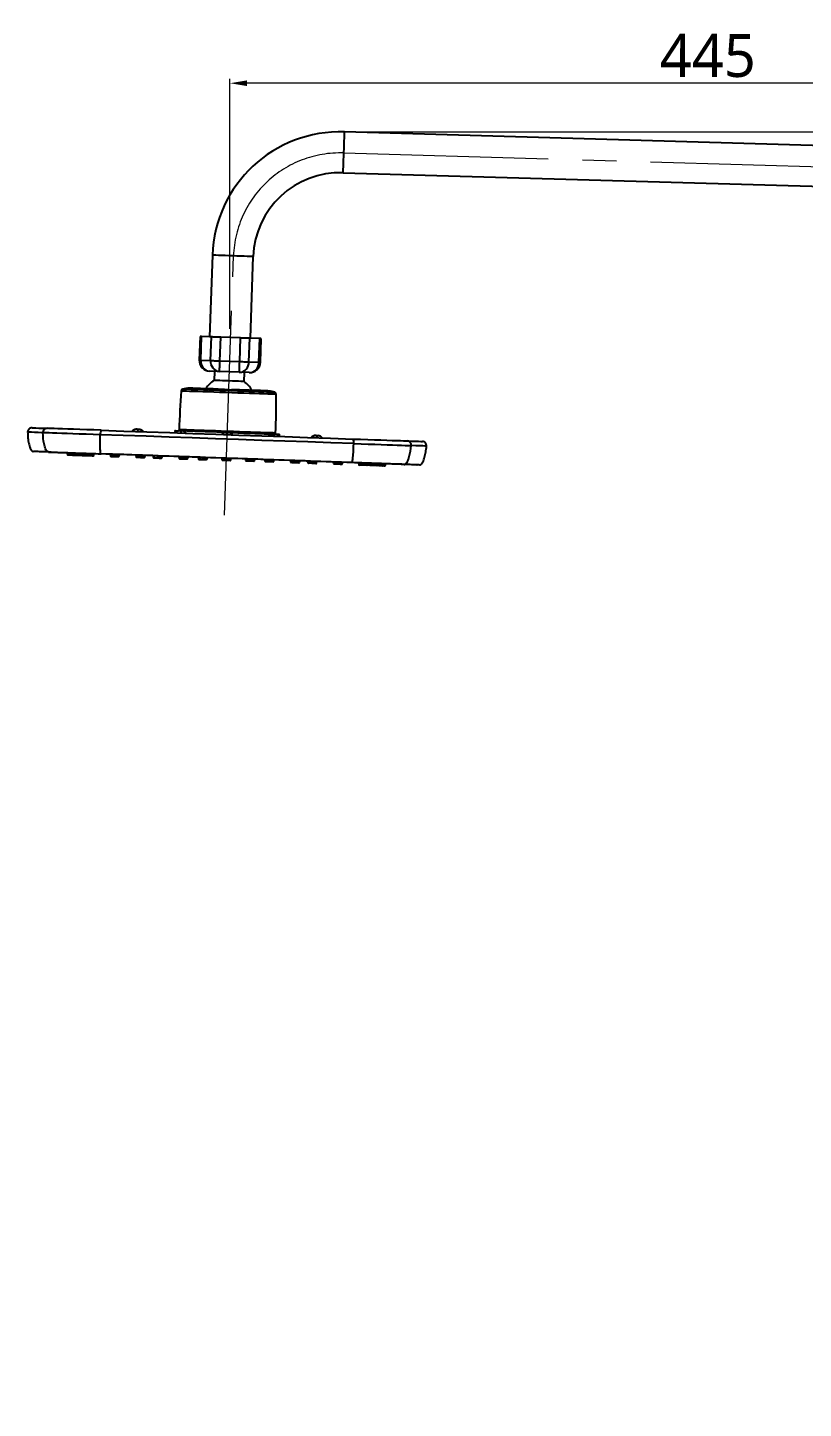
# Model space of a CAD drawing. Extents: x 4885 to 9138, y -729 to 2388.
# Drawn here: x 6841 to 7202, y 607 to 1250 of the extents above; entities that cross this region are included whole.
import ezdxf

# ---------------------------------------------------------------- set-up
doc = ezdxf.new("R2010")
doc.units = 0
doc.header["$LTSCALE"] = 10
doc.header["$MEASUREMENT"] = 0
doc.header["$PDMODE"] = 3
doc.header["$PDSIZE"] = -10
doc.linetypes.add('CENTER2', pattern=[28.575, 19.05, -3.175, 3.175, -3.175])
doc.layers.get('0').update_dxf_attribs({"linetype": 'CONTINUOUS'})
doc.layers.get('DEFPOINTS').update_dxf_attribs({"linetype": 'CONTINUOUS'})
doc.layers.add('Cneter', color=1, linetype='CENTER2', lineweight=13)
doc.styles.add('Daelim Dimension', font='NanumGothic.ttf')
doc.dimstyles.new('DEFAULT', dxfattribs={"dimscale": 2, "dimtxt": 2, "dimasz": 2, "dimexe": 0, "dimexo": 2, "dimgap": 1, "dimtad": 1, "dimdec": 1, "dimzin": 9, "dimdsep": 46, "dimtxsty": 'Daelim Dimension', "dimcen": 0.5, "dimclrd": 252, "dimclre": 252, "dimclrt": 3, "dimadec": 1, "dimazin": 0, "dimtfac": 1, "dimtdec": 1, "dimtix": 1, "dimtmove": 0, "dimatfit": 3, "dimfxl": 1, "dimtolj": 1, "dimtzin": 1, "dimlwd": 9, "dimlwe": 9, "dimarcsym": 0})

# ---------------------------------------------------------------- blocks, each defined once
blk = doc.blocks.new('*D52')
at = {"color": 5, "lineweight": 9, "ltscale": 0.5, "transparency": 16777216}
for p, q in [((6992.58, 1201.24), (7563.48, 1201.24)), ((7561.48, 1193.24), (7561.48, 202.29)), ((7411.64, 194.29), (7563.48, 194.29))]:
    blk.add_line(p, q, dxfattribs=at)
at = {"color": 5, "ltscale": 0.5, "transparency": 16777216}
for points in [[(7560.15, 1193.24), (7562.82, 1193.24), (7561.48, 1201.24)], [(7560.15, 202.29), (7562.82, 202.29), (7561.48, 194.29)]]:
    blk.add_solid(points, dxfattribs=at)
at = {"layer": 'DEFPOINTS', "color": 0, "ltscale": 0.5, "transparency": 16777216}
for p in [(6988.58, 1201.24), (7407.64, 194.29), (7561.48, 194.29)]:
    blk.add_point(p, dxfattribs=at)
at = {"color": 7, "ltscale": 0.5, "transparency": 16777216, "insert": (7545.78, 697.77), "char_height": 20, "attachment_point": 5, "rotation": 90, "style": 'Daelim Dimension'}
blk.add_mtext('\\A1;(1140~1330)', dxfattribs=at)
blk = doc.blocks.new('*D53')
at = {"color": 5, "lineweight": 9, "ltscale": 0.5, "transparency": 16777216}
for p, q in [((6935.2, 1109.49), (6935.2, 1225.94)), ((7372.28, 1223.94), (6943.2, 1223.94)), ((7380.28, 1043.91), (7380.28, 1225.94))]:
    blk.add_line(p, q, dxfattribs=at)
at = {"color": 5, "ltscale": 0.5, "transparency": 16777216}
for points in [[(6943.2, 1225.27), (6943.2, 1222.61), (6935.2, 1223.94)], [(7372.28, 1225.27), (7372.28, 1222.61), (7380.28, 1223.94)]]:
    blk.add_solid(points, dxfattribs=at)
at = {"layer": 'DEFPOINTS', "color": 0, "ltscale": 0.5, "transparency": 16777216}
for p in [(6935.2, 1223.94), (6935.2, 1105.49), (7380.28, 1039.91)]:
    blk.add_point(p, dxfattribs=at)
at = {"color": 7, "ltscale": 0.5, "transparency": 16777216, "insert": (7157.74, 1236.71), "char_height": 20, "attachment_point": 5, "style": 'Daelim Dimension'}
blk.add_mtext('\\A1;445', dxfattribs=at)

msp = doc.modelspace()

# ---------------------------------------------------------------- linework, layer by layer
at = {"color": 7, "linetype": 'Continuous', "lineweight": 25}
for p, q in [((7292.35, 1192.45), (6988.58, 1201.24)), ((6987.91, 1182.26), (7291.69, 1173.46)), ((6927.04, 1143.86), (6925.71, 1105.82)), ((6944.7, 1105.16), (6946.03, 1143.19))]:
    msp.add_line(p, q, dxfattribs=at)
for p, q in [((6921.27, 1105.97), (6920.89, 1094.98)), ((6921.56, 1094.96), (6921.94, 1105.95)), ((6926.56, 1105.79), (6921.94, 1105.95)), ((6926.18, 1094.8), (6926.56, 1105.79)), ((6930.5, 1094.64), (6930.89, 1105.64)), ((6940.12, 1105.32), (6930.89, 1105.64)), ((6939.73, 1094.32), (6940.12, 1105.32)), ((6944.06, 1094.17), (6944.45, 1105.16)), ((6949.06, 1105), (6944.45, 1105.16)), ((6948.68, 1094.01), (6949.06, 1105)), ((6949.35, 1093.99), (6949.73, 1104.98)), ((6921.56, 1094.96), (6926.18, 1094.8)), ((6930.5, 1094.64), (6939.73, 1094.32)), ((6944.06, 1094.17), (6948.68, 1094.01)), ((6930.33, 1089.65), (6925.71, 1089.81)), ((6927.95, 1089.73), (6927.8, 1085.55)), ((6939.56, 1089.33), (6930.33, 1089.65)), ((6944.18, 1089.16), (6939.56, 1089.33)), ((6941.79, 1085.06), (6941.94, 1089.24)), ((6915, 1081.81), (6915.33, 1081.84)), ((6951.79, 1080.68), (6952.15, 1080.68)), ((6892.79, 1062.74), (6893.04, 1062.72)), ((6909.6, 1062.15), (6909.62, 1061.15)), ((6911.1, 1061.96), (6911.1, 1062.1)), ((6956.81, 1060.37), (6956.82, 1060.51)), ((6958.23, 1059.46), (6958.32, 1060.45)), ((6851.94, 1052.16), (6850.92, 1052.2)), ((6859.52, 1051.14), (6859.41, 1051.9)), ((6859.64, 1051.89), (6859.74, 1051.14)), ((6860.32, 1051.87), (6860.43, 1051.11)), ((6861.46, 1051.83), (6861.56, 1051.07)), ((6863.05, 1051.77), (6863.16, 1051.02)), ((6865.11, 1051.7), (6865.21, 1050.94)), ((6865.19, 1050.7), (6865.5, 1050.69)), ((6865.2, 1051.01), (6865.2, 1050.95)), ((6867.28, 1051.62), (6867.25, 1050.87)), ((6867.25, 1050.87), (6867.77, 1050.86)), ((6867.67, 1051.61), (6867.77, 1050.86)), ((6869.84, 1051.54), (6869.81, 1050.78)), ((6871.86, 1050.71), (6872.02, 1051.46)), ((6879.4, 1051.2), (6879.5, 1050.45)), ((6881.57, 1051.13), (6881.55, 1050.37)), ((6883.59, 1050.3), (6883.75, 1051.05)), ((6891.39, 1050.78), (6891.5, 1050.03)), ((6893.57, 1050.71), (6893.54, 1049.96)), ((6895.58, 1049.88), (6895.74, 1050.63)), ((6899.39, 1050.5), (6899.49, 1049.75)), ((6901.56, 1050.43), (6901.53, 1049.68)), ((6903.58, 1049.6), (6903.74, 1050.35)), ((6911.38, 1050.08), (6911.48, 1049.33)), ((6913.55, 1050.01), (6913.53, 1049.26)), ((6915.57, 1049.19), (6915.73, 1049.93)), ((6920.37, 1049.77), (6920.48, 1049.01)), ((6922.55, 1049.69), (6922.52, 1048.94)), ((6924.56, 1048.87), (6924.72, 1049.62)), ((6931.37, 1049.39), (6931.47, 1048.63)), ((6933.54, 1049.31), (6933.52, 1048.56)), ((6935.56, 1048.49), (6935.72, 1049.24)), ((6942.36, 1049), (6942.47, 1048.25)), ((6944.53, 1048.93), (6944.51, 1048.18)), ((6946.55, 1048.1), (6946.71, 1048.85)), ((6951.35, 1048.69), (6951.46, 1047.93)), ((6953.53, 1048.61), (6953.5, 1047.86)), ((6955.55, 1047.79), (6955.7, 1048.54)), ((6963.35, 1048.27), (6963.45, 1047.51)), ((6965.52, 1048.19), (6965.5, 1047.44)), ((6967.54, 1047.37), (6967.7, 1048.12)), ((6971.34, 1047.99), (6971.45, 1047.23)), ((6973.52, 1047.92), (6973.49, 1047.16)), ((6975.53, 1047.09), (6975.69, 1047.84)), ((6983.33, 1047.57), (6983.44, 1046.82)), ((6985.51, 1047.5), (6985.48, 1046.74)), ((6987.53, 1046.67), (6987.68, 1047.42)), ((6995.07, 1047.16), (6995.17, 1046.41)), ((6997.24, 1047.09), (6997.22, 1046.33)), ((6999.26, 1046.26), (6999.42, 1047.01)), ((6999.78, 1046.25), (6999.26, 1046.26)), ((6999.8, 1047), (6999.78, 1046.25)), ((7001.82, 1045.93), (7001.51, 1045.94)), ((7001.82, 1046.17), (7001.98, 1046.92)), ((7001.83, 1046.24), (7001.83, 1046.17)), ((7003.87, 1046.1), (7004.03, 1046.85)), ((7005.47, 1046.05), (7005.63, 1046.79)), ((7006.6, 1046.01), (7006.76, 1046.75)), ((7007.29, 1045.98), (7007.45, 1046.73)), ((7007.67, 1046.72), (7007.51, 1045.98)), ((7016.06, 1046.43), (7015.14, 1046.46))]:
    msp.add_line(p, q)
at = {"color": 7, "ltscale": 0.5}
msp.add_line((6944.7, 1105.16), (6925.71, 1105.82), dxfattribs=at)
at = {"color": 8, "linetype": 'Continuous', "lineweight": 25, "flags": 128}
for points in [[(6987.91, 1182.26), (6987.92, 1182.44), (6987.94, 1182.98), (6987.97, 1183.86), (6988.01, 1185.04), (6988.06, 1186.47), (6988.12, 1188.12), (6988.18, 1189.9), (6988.25, 1191.75), (6988.31, 1193.6), (6988.37, 1195.38), (6988.43, 1197.02), (6988.48, 1198.46), (6988.52, 1199.64), (6988.55, 1200.52), (6988.57, 1201.06), (6988.58, 1201.24), (6988.58, 1201.24)], [(6946.03, 1143.19), (6945.84, 1143.2), (6945.3, 1143.22), (6944.43, 1143.25), (6943.24, 1143.29), (6941.81, 1143.34), (6940.16, 1143.4), (6938.38, 1143.46), (6936.53, 1143.53), (6934.68, 1143.59), (6932.9, 1143.65), (6931.26, 1143.71), (6929.82, 1143.76), (6928.64, 1143.8), (6927.76, 1143.83), (6927.22, 1143.85), (6927.04, 1143.86)]]:
    msp.add_lwpolyline(points, dxfattribs=at)
at = {"flags": 128}
for points in [[(6921.94, 1105.95), (6921.65, 1105.96), (6921.44, 1105.97), (6921.32, 1105.97), (6921.27, 1105.97)], [(6930.89, 1105.64), (6930.23, 1105.66), (6929.59, 1105.68), (6928.97, 1105.7), (6928.39, 1105.73), (6927.84, 1105.74), (6927.35, 1105.76), (6926.92, 1105.78), (6926.56, 1105.79)], [(6944.45, 1105.16), (6944.08, 1105.18), (6943.65, 1105.19), (6943.16, 1105.21), (6942.62, 1105.23), (6942.03, 1105.25), (6941.41, 1105.27), (6940.77, 1105.29), (6940.12, 1105.32)], [(6949.73, 1104.98), (6949.69, 1104.98), (6949.56, 1104.99), (6949.35, 1104.99), (6949.06, 1105)], [(6920.89, 1094.98), (6920.93, 1094.98), (6921.06, 1094.97), (6921.27, 1094.97), (6921.56, 1094.96)], [(6926.18, 1094.8), (6926.54, 1094.78), (6926.97, 1094.77), (6927.46, 1094.75), (6928, 1094.73), (6928.59, 1094.71), (6929.21, 1094.69), (6929.85, 1094.67), (6930.5, 1094.64)], [(6930.33, 1089.65), (6930.33, 1089.74), (6930.34, 1090.03), (6930.36, 1090.49), (6930.38, 1091.11), (6930.41, 1091.87), (6930.44, 1092.73), (6930.47, 1093.67), (6930.5, 1094.64)], [(6939.56, 1089.33), (6939.56, 1089.42), (6939.57, 1089.71), (6939.59, 1090.17), (6939.61, 1090.79), (6939.64, 1091.55), (6939.67, 1092.41), (6939.7, 1093.35), (6939.73, 1094.32)], [(6939.73, 1094.32), (6940.39, 1094.3), (6941.03, 1094.28), (6941.65, 1094.26), (6942.23, 1094.24), (6942.78, 1094.22), (6943.27, 1094.2), (6943.7, 1094.18), (6944.06, 1094.17)], [(6948.68, 1094.01), (6948.97, 1094), (6949.18, 1093.99), (6949.3, 1093.99), (6949.35, 1093.99)], [(6956.78, 1079.05), (6956.68, 1079.05), (6956.22, 1079.07), (6955.41, 1079.1), (6954.26, 1079.14), (6952.79, 1079.19), (6951.02, 1079.25), (6948.98, 1079.32), (6946.7, 1079.4), (6944.23, 1079.49), (6941.59, 1079.58), (6938.85, 1079.68), (6936.03, 1079.78), (6933.19, 1079.87), (6930.37, 1079.97), (6927.62, 1080.07), (6924.99, 1080.16), (6922.51, 1080.25), (6920.23, 1080.33), (6918.19, 1080.4), (6916.42, 1080.46), (6914.95, 1080.51), (6913.8, 1080.55), (6912.99, 1080.58), (6912.54, 1080.6), (6912.44, 1080.6)], [(6956.08, 1080.01), (6955.98, 1080.01), (6955.54, 1080.03), (6954.76, 1080.05), (6953.65, 1080.09), (6952.22, 1080.14), (6950.51, 1080.2), (6948.54, 1080.27), (6946.33, 1080.35), (6943.94, 1080.43), (6941.39, 1080.52), (6938.74, 1080.61), (6936.01, 1080.71), (6933.27, 1080.8), (6930.54, 1080.9), (6927.88, 1080.99), (6925.34, 1081.08), (6922.94, 1081.16), (6920.74, 1081.24), (6918.77, 1081.31), (6917.06, 1081.37), (6915.63, 1081.42), (6914.52, 1081.46), (6913.74, 1081.49), (6913.3, 1081.5), (6913.2, 1081.5)], [(6932.12, 1081.38), (6929.69, 1081.46), (6927.37, 1081.55), (6925.19, 1081.62), (6923.2, 1081.69), (6921.44, 1081.75), (6919.95, 1081.81), (6918.76, 1081.85), (6917.89, 1081.88), (6917.36, 1081.9)], [(6941.79, 1085.06), (6941.62, 1085.06), (6941.1, 1085.08), (6940.27, 1085.11), (6939.16, 1085.15), (6937.83, 1085.2), (6936.35, 1085.25), (6934.8, 1085.3), (6933.24, 1085.36), (6931.76, 1085.41), (6930.44, 1085.45), (6929.33, 1085.49), (6928.5, 1085.52), (6927.98, 1085.54), (6927.8, 1085.55), (6927.8, 1085.55)], [(6951.95, 1080.69), (6951.42, 1080.71), (6950.55, 1080.74), (6949.35, 1080.78), (6947.86, 1080.83), (6946.1, 1080.89), (6944.11, 1080.96), (6941.92, 1081.04), (6939.6, 1081.12), (6937.17, 1081.2)], [(6848.1, 1061.18), (6845.92, 1061.26), (6844.14, 1061.32), (6842.75, 1061.37), (6841.76, 1061.41), (6841.17, 1061.43), (6840.97, 1061.43)], [(6843.04, 1063.48), (6843.24, 1063.47), (6843.83, 1063.45), (6844.82, 1063.42), (6846.2, 1063.37), (6847.98, 1063.31), (6850.15, 1063.23)], [(6874.83, 1060.25), (6871.46, 1060.37), (6868.19, 1060.48), (6865.05, 1060.59), (6862.1, 1060.69), (6859.35, 1060.79), (6856.83, 1060.88), (6854.59, 1060.96), (6852.63, 1061.03), (6850.99, 1061.08), (6849.68, 1061.13), (6848.71, 1061.16), (6848.1, 1061.18)], [(6875.26, 1062.35), (6871.81, 1062.47), (6868.48, 1062.59), (6865.3, 1062.7), (6862.34, 1062.8), (6859.62, 1062.9), (6857.18, 1062.98), (6855.05, 1063.06), (6853.26, 1063.12), (6851.83, 1063.17), (6850.79, 1063.21), (6850.15, 1063.23)], [(6875.26, 1062.35), (6885.84, 1061.98), (6896.47, 1061.61), (6907.15, 1061.24), (6917.85, 1060.87), (6928.56, 1060.49), (6939.29, 1060.12), (6950, 1059.74), (6960.71, 1059.37), (6971.38, 1059), (6982.01, 1058.63), (6992.59, 1058.26)], [(6892.19, 1062.76), (6892.03, 1062.77), (6891.9, 1062.77), (6891.82, 1062.78), (6891.78, 1062.78), (6891.78, 1062.78)], [(6892.19, 1062.76), (6892.19, 1062.75), (6892.18, 1062.7), (6892.18, 1062.61), (6892.18, 1062.5), (6892.17, 1062.36), (6892.17, 1062.18), (6892.16, 1061.99), (6892.15, 1061.76)], [(6892.59, 1062.75), (6892.56, 1062.75), (6892.47, 1062.75), (6892.34, 1062.76), (6892.19, 1062.76)], [(6892.79, 1062.74), (6892.76, 1062.74), (6892.67, 1062.75), (6892.59, 1062.75)], [(6909.6, 1062.15), (6909.7, 1062.15), (6910.01, 1062.14), (6910.49, 1062.12), (6911.1, 1062.1)], [(6911.92, 1062.07), (6911.59, 1062.09), (6911.1, 1062.1)], [(6956.46, 1061.02), (6956.42, 1061.02), (6956.07, 1061.03), (6955.36, 1061.06), (6954.32, 1061.09), (6952.96, 1061.14), (6951.3, 1061.2), (6949.37, 1061.27), (6947.19, 1061.34), (6944.81, 1061.43), (6942.26, 1061.51), (6939.57, 1061.61), (6936.8, 1061.7), (6933.98, 1061.8), (6931.16, 1061.9), (6928.39, 1062), (6925.7, 1062.09), (6923.14, 1062.18), (6920.76, 1062.27), (6918.58, 1062.34), (6916.65, 1062.41), (6914.99, 1062.47), (6913.63, 1062.51), (6912.59, 1062.55), (6911.89, 1062.57), (6911.54, 1062.59), (6911.49, 1062.59)], [(6912.32, 1062.06), (6912.17, 1062.06), (6912.04, 1062.07), (6911.95, 1062.07), (6911.92, 1062.07), (6911.92, 1062.07)], [(6912.32, 1062.06), (6912.32, 1062.04), (6912.32, 1061.99), (6912.32, 1061.91), (6912.31, 1061.8), (6912.31, 1061.65), (6912.3, 1061.48), (6912.3, 1061.28), (6912.29, 1061.06)], [(6912.73, 1062.05), (6912.7, 1062.05), (6912.61, 1062.05), (6912.48, 1062.05), (6912.32, 1062.06)], [(6931.94, 1061.37), (6929.1, 1061.47), (6926.33, 1061.57), (6923.69, 1061.66), (6921.2, 1061.75), (6918.91, 1061.83), (6916.86, 1061.9), (6915.08, 1061.96), (6913.59, 1062.02), (6912.73, 1062.05)], [(6931.94, 1061.37), (6932.37, 1061.36), (6932.86, 1061.34), (6933.4, 1061.32), (6933.56, 1061.32)], [(6933.96, 1061.3), (6933.81, 1061.31), (6933.68, 1061.31), (6933.59, 1061.32), (6933.56, 1061.32), (6933.56, 1061.32)], [(6933.93, 1060.3), (6933.93, 1060.53), (6933.94, 1060.72), (6933.95, 1060.9), (6933.95, 1061.04), (6933.95, 1061.15), (6933.96, 1061.24), (6933.96, 1061.29), (6933.96, 1061.3)], [(6933.96, 1061.3), (6934.11, 1061.3), (6934.24, 1061.29), (6934.33, 1061.29), (6934.36, 1061.29), (6934.36, 1061.29)], [(6934.36, 1061.29), (6934.52, 1061.28), (6935.06, 1061.27), (6935.55, 1061.25), (6935.98, 1061.23)], [(6935.98, 1061.23), (6938.82, 1061.13), (6941.59, 1061.04), (6944.23, 1060.95), (6946.72, 1060.86), (6949.01, 1060.78), (6951.06, 1060.71), (6952.84, 1060.64), (6954.33, 1060.59), (6955.19, 1060.56)], [(6992.87, 1056.13), (6982.23, 1056.5), (6971.53, 1056.87), (6960.8, 1057.25), (6950.03, 1057.62), (6939.25, 1058), (6928.46, 1058.38), (6917.67, 1058.75), (6906.91, 1059.13), (6896.17, 1059.51), (6885.47, 1059.88), (6874.83, 1060.25)], [(6955.19, 1060.56), (6955.22, 1060.56), (6955.31, 1060.56), (6955.44, 1060.55), (6955.6, 1060.55)], [(6955.6, 1060.55), (6955.6, 1060.53), (6955.59, 1060.48), (6955.59, 1060.4), (6955.59, 1060.29), (6955.58, 1060.14), (6955.58, 1059.97), (6955.57, 1059.77), (6955.56, 1059.55)], [(6955.6, 1060.55), (6955.75, 1060.54), (6955.88, 1060.54), (6955.97, 1060.54), (6956, 1060.53), (6956, 1060.53)], [(6956, 1060.53), (6956.33, 1060.52), (6956.82, 1060.51)], [(6956.82, 1060.51), (6957.44, 1060.48), (6957.91, 1060.47), (6958.22, 1060.46), (6958.32, 1060.45)], [(6975.13, 1059.87), (6975.16, 1059.86), (6975.25, 1059.86), (6975.33, 1059.86)], [(6975.33, 1059.86), (6975.36, 1059.86), (6975.45, 1059.85), (6975.58, 1059.85), (6975.73, 1059.84)], [(6975.73, 1059.84), (6975.73, 1059.83), (6975.73, 1059.78), (6975.73, 1059.7), (6975.72, 1059.58), (6975.72, 1059.44), (6975.71, 1059.27), (6975.71, 1059.07), (6975.7, 1058.85)], [(6975.73, 1059.84), (6975.89, 1059.84), (6976.02, 1059.84), (6976.11, 1059.83), (6976.14, 1059.83), (6976.14, 1059.83)], [(6992.59, 1058.26), (6996.04, 1058.14), (6999.37, 1058.02), (7002.55, 1057.91), (7005.51, 1057.8), (7008.23, 1057.71), (7010.68, 1057.62), (7012.8, 1057.55), (7014.59, 1057.49), (7016.02, 1057.44), (7017.06, 1057.4), (7017.7, 1057.38)], [(6992.87, 1056.13), (6996.25, 1056.01), (6999.52, 1055.9), (7002.65, 1055.79), (7005.61, 1055.68), (7008.36, 1055.59), (7010.87, 1055.5), (7013.11, 1055.42), (7015.07, 1055.35), (7016.71, 1055.3), (7018.03, 1055.25), (7018.99, 1055.22), (7019.61, 1055.19)], [(7017.7, 1057.38), (7019.87, 1057.3), (7021.65, 1057.24), (7023.03, 1057.19), (7024.02, 1057.16), (7024.61, 1057.14), (7024.81, 1057.13)], [(7026.73, 1054.95), (7026.73, 1054.95), (7026.53, 1054.95), (7025.94, 1054.97), (7024.95, 1055.01), (7023.56, 1055.06), (7021.78, 1055.12), (7019.61, 1055.19)], [(6851.94, 1052.16), (6852.54, 1052.14), (6853.5, 1052.11), (6854.83, 1052.06), (6856.49, 1052), (6858.47, 1051.93), (6860.74, 1051.85), (6863.26, 1051.77), (6866.02, 1051.67), (6868.97, 1051.57), (6872.07, 1051.46), (6875.27, 1051.35)], [(6859.74, 1051.14), (6859.67, 1051.14), (6859.52, 1051.14)], [(6859.74, 1051.14), (6859.9, 1051.13), (6860.34, 1051.11), (6860.43, 1051.11)], [(6859.8, 1050.89), (6859.94, 1050.88), (6860.03, 1050.88)], [(6860.03, 1050.88), (6860.16, 1050.87), (6860.54, 1050.86), (6860.71, 1050.85)], [(6860.43, 1051.11), (6860.58, 1051.11), (6861.02, 1051.09), (6861.56, 1051.07)], [(6860.71, 1050.85), (6860.84, 1050.85), (6861.22, 1050.84), (6861.79, 1050.82), (6861.85, 1050.81)], [(6861.56, 1051.07), (6861.72, 1051.07), (6862.16, 1051.05), (6862.82, 1051.03), (6863.16, 1051.02)], [(6861.85, 1050.81), (6861.98, 1050.81), (6862.36, 1050.8), (6862.93, 1050.78), (6863.44, 1050.76)], [(6863.16, 1051.02), (6863.31, 1051.01), (6863.76, 1051), (6864.42, 1050.97), (6865.2, 1050.95)], [(6863.44, 1050.76), (6863.58, 1050.75), (6863.96, 1050.74), (6864.52, 1050.72), (6865.19, 1050.7)], [(6865.19, 1050.7), (6865.19, 1050.7), (6865.19, 1050.72), (6865.19, 1050.74), (6865.19, 1050.77), (6865.19, 1050.8), (6865.2, 1050.85), (6865.2, 1050.89), (6865.2, 1050.95)], [(6865.21, 1050.94), (6865.37, 1050.94), (6865.81, 1050.92), (6866.47, 1050.9), (6867.25, 1050.87)], [(6865.5, 1050.69), (6865.63, 1050.68), (6866.01, 1050.67), (6866.58, 1050.65), (6867.25, 1050.63)], [(6867.25, 1050.63), (6867.25, 1050.63), (6867.25, 1050.64), (6867.25, 1050.67), (6867.25, 1050.7), (6867.25, 1050.73), (6867.25, 1050.78), (6867.25, 1050.82), (6867.25, 1050.87)], [(6867.25, 1050.63), (6867.91, 1050.6), (6868.06, 1050.6)], [(6867.77, 1050.86), (6867.93, 1050.85), (6868.37, 1050.83), (6869.03, 1050.81), (6869.81, 1050.78)], [(6868.06, 1050.6), (6868.19, 1050.59), (6868.57, 1050.58), (6869.14, 1050.56), (6869.81, 1050.54)], [(6869.81, 1050.54), (6869.81, 1050.54), (6869.81, 1050.55), (6869.81, 1050.58), (6869.81, 1050.61), (6869.81, 1050.64), (6869.81, 1050.69), (6869.81, 1050.73), (6869.81, 1050.78)], [(6869.81, 1050.78), (6870.6, 1050.76), (6871.26, 1050.73), (6871.7, 1050.72), (6871.86, 1050.71)], [(6869.81, 1050.54), (6870.47, 1050.51), (6871.04, 1050.49), (6871.42, 1050.48), (6871.55, 1050.48)], [(6991.81, 1047.28), (6981.3, 1047.64), (6970.74, 1048.01), (6960.14, 1048.38), (6949.51, 1048.75), (6938.87, 1049.13), (6928.22, 1049.5), (6917.57, 1049.87), (6906.94, 1050.24), (6896.34, 1050.61), (6885.78, 1050.98), (6875.27, 1051.35)], [(6879.5, 1050.45), (6879.66, 1050.44), (6880.1, 1050.42), (6880.77, 1050.4), (6881.55, 1050.37)], [(6879.79, 1050.19), (6879.92, 1050.18), (6880.3, 1050.17), (6880.87, 1050.15), (6881.54, 1050.13)], [(6881.54, 1050.13), (6881.54, 1050.13), (6881.54, 1050.14), (6881.54, 1050.17), (6881.54, 1050.2), (6881.54, 1050.23), (6881.54, 1050.28), (6881.54, 1050.32), (6881.55, 1050.37)], [(6881.54, 1050.13), (6882.21, 1050.1), (6882.77, 1050.08), (6883.15, 1050.07), (6883.29, 1050.07)], [(6881.55, 1050.37), (6882.33, 1050.35), (6882.99, 1050.32), (6883.43, 1050.31), (6883.59, 1050.3)], [(6891.5, 1050.03), (6891.65, 1050.02), (6892.1, 1050.01), (6892.76, 1049.98), (6893.54, 1049.96)], [(6891.78, 1049.77), (6891.92, 1049.76), (6892.3, 1049.75), (6892.86, 1049.73), (6893.53, 1049.71)], [(6893.53, 1049.71), (6893.53, 1049.71), (6893.53, 1049.73), (6893.53, 1049.75), (6893.53, 1049.78), (6893.53, 1049.81), (6893.54, 1049.86), (6893.54, 1049.9), (6893.54, 1049.96)], [(6893.53, 1049.71), (6894.2, 1049.68), (6894.77, 1049.66), (6895.14, 1049.65), (6895.28, 1049.65)], [(6893.54, 1049.96), (6894.32, 1049.93), (6894.98, 1049.9), (6895.43, 1049.89), (6895.58, 1049.88)], [(6899.49, 1049.75), (6899.65, 1049.74), (6900.09, 1049.73), (6900.75, 1049.7), (6901.53, 1049.68)], [(6899.78, 1049.49), (6899.91, 1049.48), (6900.29, 1049.47), (6900.86, 1049.45), (6901.53, 1049.43)], [(6901.53, 1049.43), (6901.53, 1049.43), (6901.53, 1049.45), (6901.53, 1049.47), (6901.53, 1049.5), (6901.53, 1049.54), (6901.53, 1049.58), (6901.53, 1049.63), (6901.53, 1049.68)], [(6901.53, 1049.68), (6902.32, 1049.65), (6902.98, 1049.63), (6903.42, 1049.61), (6903.58, 1049.6)], [(6901.53, 1049.43), (6902.19, 1049.41), (6902.76, 1049.39), (6903.14, 1049.37), (6903.27, 1049.37)], [(6911.48, 1049.33), (6911.64, 1049.32), (6912.08, 1049.31), (6912.75, 1049.28), (6913.53, 1049.26)], [(6911.77, 1049.07), (6911.9, 1049.07), (6912.28, 1049.05), (6912.85, 1049.03), (6913.52, 1049.01)], [(6913.52, 1049.01), (6913.52, 1049.01), (6913.52, 1049.03), (6913.52, 1049.05), (6913.52, 1049.08), (6913.52, 1049.12), (6913.52, 1049.16), (6913.53, 1049.21), (6913.53, 1049.26)], [(6913.52, 1049.01), (6914.19, 1048.99), (6914.75, 1048.97), (6915.13, 1048.95), (6915.27, 1048.95)], [(6913.53, 1049.26), (6914.31, 1049.23), (6914.97, 1049.21), (6915.41, 1049.19), (6915.57, 1049.19)], [(6920.48, 1049.01), (6920.63, 1049.01), (6921.08, 1048.99), (6921.74, 1048.97), (6922.52, 1048.94)], [(6920.77, 1048.76), (6920.9, 1048.75), (6921.28, 1048.74), (6921.84, 1048.72), (6922.51, 1048.7)], [(6922.51, 1048.7), (6922.51, 1048.7), (6922.51, 1048.71), (6922.51, 1048.74), (6922.52, 1048.77), (6922.52, 1048.8), (6922.52, 1048.85), (6922.52, 1048.89), (6922.52, 1048.94)], [(6922.51, 1048.7), (6923.18, 1048.67), (6923.75, 1048.65), (6924.13, 1048.64), (6924.26, 1048.63)], [(6922.52, 1048.94), (6923.3, 1048.92), (6923.97, 1048.89), (6924.41, 1048.88), (6924.56, 1048.87)], [(6931.47, 1048.63), (6931.63, 1048.63), (6932.07, 1048.61), (6932.73, 1048.59), (6933.52, 1048.56)], [(6931.76, 1048.37), (6931.89, 1048.37), (6932.27, 1048.35), (6932.84, 1048.33), (6933.51, 1048.31)], [(6933.52, 1048.56), (6933.51, 1048.51), (6933.51, 1048.46), (6933.51, 1048.42), (6933.51, 1048.38), (6933.51, 1048.35), (6933.51, 1048.33), (6933.51, 1048.32), (6933.51, 1048.31)], [(6935.25, 1048.25), (6935.12, 1048.26), (6934.74, 1048.27), (6934.18, 1048.29), (6933.51, 1048.31)], [(6935.56, 1048.49), (6935.4, 1048.49), (6934.96, 1048.51), (6934.3, 1048.53), (6933.52, 1048.56)], [(6944.51, 1048.18), (6943.73, 1048.2), (6943.06, 1048.23), (6942.62, 1048.24), (6942.47, 1048.25)], [(6944.5, 1047.93), (6944.5, 1047.93), (6944.5, 1047.95), (6944.5, 1047.97), (6944.5, 1048), (6944.5, 1048.03), (6944.5, 1048.08), (6944.51, 1048.13), (6944.51, 1048.18)], [(6946.55, 1048.1), (6946.4, 1048.11), (6945.95, 1048.13), (6945.29, 1048.15), (6944.51, 1048.18)], [(6944.5, 1047.93), (6943.83, 1047.95), (6943.26, 1047.97), (6942.89, 1047.98), (6942.75, 1047.99)], [(6946.25, 1047.87), (6946.11, 1047.87), (6945.74, 1047.88), (6945.17, 1047.9), (6944.5, 1047.93)], [(6953.5, 1047.86), (6952.72, 1047.89), (6952.06, 1047.91), (6951.62, 1047.93), (6951.46, 1047.93)], [(6953.49, 1047.61), (6952.83, 1047.64), (6952.26, 1047.66), (6951.88, 1047.67), (6951.75, 1047.67)], [(6953.49, 1047.61), (6953.49, 1047.62), (6953.49, 1047.63), (6953.5, 1047.65), (6953.5, 1047.68), (6953.5, 1047.72), (6953.5, 1047.76), (6953.5, 1047.81), (6953.5, 1047.86)], [(6955.24, 1047.55), (6955.11, 1047.56), (6954.73, 1047.57), (6954.16, 1047.59), (6953.49, 1047.61)], [(6955.55, 1047.79), (6955.39, 1047.8), (6954.95, 1047.81), (6954.28, 1047.83), (6953.5, 1047.86)], [(6965.5, 1047.44), (6964.71, 1047.47), (6964.05, 1047.49), (6963.61, 1047.51), (6963.45, 1047.51)], [(6965.49, 1047.19), (6964.82, 1047.22), (6964.25, 1047.24), (6963.87, 1047.25), (6963.74, 1047.26)], [(6965.49, 1047.19), (6965.49, 1047.2), (6965.49, 1047.21), (6965.49, 1047.23), (6965.49, 1047.26), (6965.49, 1047.3), (6965.49, 1047.34), (6965.49, 1047.39), (6965.5, 1047.44)], [(6967.23, 1047.13), (6967.1, 1047.14), (6966.72, 1047.15), (6966.16, 1047.17), (6965.49, 1047.19)], [(6967.54, 1047.37), (6967.38, 1047.38), (6966.94, 1047.39), (6966.28, 1047.42), (6965.5, 1047.44)], [(6973.49, 1047.16), (6972.71, 1047.19), (6972.05, 1047.21), (6971.6, 1047.23), (6971.45, 1047.23)], [(6973.48, 1046.92), (6972.81, 1046.94), (6972.25, 1046.96), (6971.87, 1046.97), (6971.73, 1046.98)], [(6973.48, 1046.92), (6973.48, 1046.92), (6973.48, 1046.93), (6973.48, 1046.96), (6973.48, 1046.99), (6973.49, 1047.02), (6973.49, 1047.07), (6973.49, 1047.11), (6973.49, 1047.16)], [(6975.23, 1046.85), (6975.1, 1046.86), (6974.72, 1046.87), (6974.15, 1046.89), (6973.48, 1046.92)], [(6975.53, 1047.09), (6975.38, 1047.1), (6974.93, 1047.11), (6974.27, 1047.14), (6973.49, 1047.16)], [(6985.48, 1046.74), (6984.7, 1046.77), (6984.04, 1046.8), (6983.6, 1046.81), (6983.44, 1046.82)], [(6985.47, 1046.5), (6984.81, 1046.52), (6984.24, 1046.54), (6983.86, 1046.55), (6983.73, 1046.56)], [(6985.47, 1046.5), (6985.47, 1046.5), (6985.48, 1046.51), (6985.48, 1046.54), (6985.48, 1046.57), (6985.48, 1046.6), (6985.48, 1046.65), (6985.48, 1046.69), (6985.48, 1046.74)], [(6987.22, 1046.44), (6987.09, 1046.44), (6986.71, 1046.45), (6986.14, 1046.47), (6985.47, 1046.5)], [(6987.53, 1046.67), (6987.37, 1046.68), (6986.93, 1046.69), (6986.26, 1046.72), (6985.48, 1046.74)], [(7015.14, 1046.46), (7014.55, 1046.48), (7013.58, 1046.52), (7012.26, 1046.56), (7010.59, 1046.62), (7008.62, 1046.69), (7006.35, 1046.77), (7003.82, 1046.86), (7001.06, 1046.95), (6998.12, 1047.06), (6995.02, 1047.16), (6991.81, 1047.28)], [(6997.22, 1046.33), (6996.43, 1046.36), (6995.77, 1046.39), (6995.33, 1046.4), (6995.17, 1046.41)], [(6997.21, 1046.09), (6996.54, 1046.11), (6995.97, 1046.13), (6995.59, 1046.14), (6995.46, 1046.15)], [(6997.21, 1046.09), (6997.21, 1046.09), (6997.21, 1046.11), (6997.21, 1046.13), (6997.21, 1046.16), (6997.21, 1046.19), (6997.21, 1046.24), (6997.21, 1046.28), (6997.22, 1046.33)], [(6998.95, 1046.03), (6998.82, 1046.03), (6998.44, 1046.04), (6997.88, 1046.06), (6997.21, 1046.09)], [(6999.26, 1046.26), (6999.1, 1046.27), (6998.66, 1046.28), (6998, 1046.31), (6997.22, 1046.33)], [(6999.77, 1046), (6999.1, 1046.02), (6998.95, 1046.03)], [(6999.77, 1046), (6999.77, 1046), (6999.77, 1046.02), (6999.77, 1046.04), (6999.77, 1046.07), (6999.77, 1046.1), (6999.77, 1046.15), (6999.77, 1046.2), (6999.78, 1046.25)], [(7001.51, 1045.94), (7001.38, 1045.94), (7001, 1045.95), (7000.44, 1045.97), (6999.77, 1046)], [(7001.82, 1046.17), (7001.66, 1046.18), (7001.22, 1046.2), (7000.56, 1046.22), (6999.78, 1046.25)], [(7001.82, 1045.93), (7001.82, 1045.93), (7001.82, 1045.94), (7001.82, 1045.97), (7001.82, 1046), (7001.83, 1046.03), (7001.83, 1046.08), (7001.83, 1046.12), (7001.83, 1046.17)], [(7003.57, 1045.86), (7003.44, 1045.87), (7003.06, 1045.88), (7002.49, 1045.9), (7001.82, 1045.93)], [(7003.87, 1046.1), (7003.72, 1046.11), (7003.27, 1046.12), (7002.61, 1046.15), (7001.83, 1046.17)], [(7005.16, 1045.81), (7005.03, 1045.81), (7004.65, 1045.83), (7004.09, 1045.85), (7003.57, 1045.86)], [(7005.47, 1046.05), (7005.31, 1046.05), (7004.87, 1046.07), (7004.21, 1046.09), (7003.87, 1046.1)], [(7006.3, 1045.77), (7006.17, 1045.77), (7005.79, 1045.79), (7005.22, 1045.81), (7005.16, 1045.81)], [(7006.6, 1046.01), (7006.45, 1046.01), (7006.01, 1046.03), (7005.47, 1046.05)], [(7006.98, 1045.75), (7006.85, 1045.75), (7006.47, 1045.76), (7006.3, 1045.77)], [(7007.29, 1045.98), (7007.13, 1045.99), (7006.69, 1046), (7006.6, 1046.01)], [(7007.21, 1045.74), (7007.08, 1045.74), (7006.98, 1045.75)], [(7007.29, 1045.98), (7007.36, 1045.98), (7007.51, 1045.98)]]:
    msp.add_lwpolyline(points, dxfattribs=at)
at = {"color": 7, "linetype": 'Continuous', "lineweight": 25}
for radius in [59.5, 40.5]:
    msp.add_arc((6986.5, 1141.78), radius, 88, 178, dxfattribs=at)
for centre, radius, start, end in [((6925.89, 1094.81), 5, 178, 268), ((6926.24, 1094.48), 4.7, 174.18978, 263.59752), ((6930.85, 1094.32), 4.7, 174.18923, 263.59807), ((6939.36, 1094.02), 4.7, 272.40289, 1.81044), ((6943.98, 1093.86), 4.7, 272.40224, 1.81109), ((6944.35, 1094.16), 5, 268, 358), ((7513.49, 1040.07), 602.42, 176.14195, 177.85734), ((6913.43, 1080.53), 1, 103.42164, 176.14195), ((6916.66, 1067.02), 14.89, 97.84928, 103.42164), ((6934.44, 1074.95), 12.5, 122.0558, 147.50356), ((6934.44, 1074.95), 12.5, 28.49644, 53.9442), ((6951.62, 1065.8), 14.89, 72.57836, 78.12944), ((6955.78, 1079.05), 1, 359.85805, 72.57836), ((6354.36, 1080.54), 602.42, 358.14266, 359.85805), ((6842.97, 1061.48), 2, 88, 181.33521), ((6850.09, 1061.24), 1.99, 88.23855, 181.5407), ((6878.1, 1060.67), 3.3, 149.38037, 187.33522), ((6892.7, 1060.04), 2.7, 37.0228, 77.48822), ((6911.99, 1062.57), 0.5, 178, 268), ((6955.96, 1061.04), 0.5, 268, 358), ((6975.04, 1057.17), 2.7, 88, 138.9772), ((6989.64, 1056.78), 3.3, 348.65923, 26.6252), ((7017.62, 1055.39), 1.99, 354.46066, 87.75803), ((7024.74, 1055.13), 2, 354.66479, 88), ((6859.81, 1051.19), 0.3, 188, 268), ((6860.04, 1051.18), 0.3, 188, 268), ((6860.72, 1051.15), 0.3, 188, 268), ((6861.86, 1051.11), 0.3, 188, 268), ((6863.45, 1051.06), 0.3, 188, 268), ((6865.51, 1050.99), 0.3, 188, 268), ((6868.07, 1050.9), 0.3, 188, 268), ((6871.56, 1050.77), 0.3, 268, 348), ((6879.8, 1050.49), 0.3, 188, 268), ((6883.3, 1050.37), 0.3, 268, 348), ((6891.79, 1050.07), 0.3, 188, 268), ((6895.29, 1049.95), 0.3, 268, 348), ((6899.79, 1049.79), 0.3, 188, 268), ((6903.28, 1049.67), 0.3, 268, 348), ((6911.78, 1049.37), 0.3, 188, 268), ((6915.28, 1049.25), 0.3, 268, 348), ((6920.78, 1049.06), 0.3, 188, 268), ((6924.27, 1048.93), 0.3, 268, 348), ((6931.77, 1048.67), 0.3, 188, 268), ((6935.26, 1048.55), 0.3, 268, 348), ((6942.76, 1048.29), 0.3, 188, 268), ((6946.26, 1048.17), 0.3, 268, 348), ((6951.76, 1047.97), 0.3, 188, 268), ((6955.25, 1047.85), 0.3, 268, 348), ((6963.75, 1047.56), 0.3, 188, 268), ((6967.24, 1047.43), 0.3, 268, 348), ((6971.75, 1047.28), 0.3, 188, 268), ((6975.24, 1047.15), 0.3, 268, 348), ((6983.74, 1046.86), 0.3, 188, 268), ((6987.23, 1046.74), 0.3, 268, 348), ((6991.54, 1047.44), 0.309, 328.57646, 7.00396), ((6995.47, 1046.45), 0.3, 188, 268), ((6998.96, 1046.33), 0.3, 268, 348), ((7001.53, 1046.24), 0.3, 268, 348), ((7003.58, 1046.16), 0.3, 268, 348), ((7005.17, 1046.11), 0.3, 268, 348), ((7006.31, 1046.07), 0.3, 268, 348), ((7006.99, 1046.05), 0.3, 268, 348), ((7007.22, 1046.04), 0.3, 268, 348), ((7022.24, 1046.41), 0.2, 268, 358)]:
    msp.add_arc(centre, radius, start, end)
for points, knots in [([(6917.52, 1081.88), (6917.42, 1081.89), (6917, 1081.92), (6916.22, 1081.9), (6915.35, 1081.85), (6914.8, 1081.79), (6914.56, 1081.76), (6914.62, 1081.77), (6914.62, 1081.77)], [0, 0, 0, 0, 0.071233, 0.300148, 0.529224, 0.758383, 0.987501, 1, 1, 1, 1]), ([(6937.01, 1081.19), (6937.1, 1081.2), (6937.29, 1081.21), (6937.06, 1081.17), (6936.51, 1081.1), (6935.65, 1081.06), (6934.65, 1081.06), (6933.65, 1081.13), (6932.81, 1081.23), (6932.24, 1081.34), (6932.07, 1081.38), (6932.14, 1081.38), (6932.33, 1081.35), (6932.64, 1081.29), (6932.85, 1081.26)], [0, 0, 0, 0, 0.090699, 0.181117, 0.272307, 0.363292, 0.454117, 0.54495, 0.635941, 0.726511, 0.817697, 0.864147, 0.909608, 1, 1, 1, 1]), ([(6954.69, 1080.37), (6954.69, 1080.37), (6954.75, 1080.36), (6954.52, 1080.4), (6954, 1080.49), (6953.15, 1080.61), (6952.35, 1080.68), (6951.9, 1080.69), (6951.78, 1080.69)], [0, 0, 0, 0, 0.001194, 0.229158, 0.458308, 0.686857, 0.916053, 1, 1, 1, 1]), ([(6840.97, 1061.43), (6841.01, 1060.53), (6841.09, 1058.79), (6841.47, 1056.29), (6841.97, 1054.36), (6842.55, 1053.23), (6842.92, 1052.78), (6843.21, 1052.54), (6843.46, 1052.48), (6843.59, 1052.45)], [0, 0, 0, 0, 0.2777, 0.53734, 0.776891, 0.887546, 0.923156, 0.959223, 1, 1, 1, 1]), ([(6850.7, 1052.2), (6850.65, 1052.21), (6850.45, 1052.23), (6850.13, 1052.42), (6849.68, 1052.93), (6849.09, 1054.11), (6848.34, 1056.91), (6848.2, 1059.44), (6848.1, 1061.18)], [0, 0, 0, 0, 0.016961, 0.05963, 0.113244, 0.223873, 0.463351, 1, 1, 1, 1]), ([(6891.78, 1062.78), (6891.59, 1062.77), (6891.19, 1062.76), (6890.61, 1062.57), (6890.07, 1062.28), (6889.79, 1061.99), (6889.65, 1061.85)], [0, 0, 0, 0, 0.246887, 0.499993, 0.753114, 1, 1, 1, 1]), ([(6894.65, 1061.68), (6894.52, 1061.83), (6894.26, 1062.13), (6893.75, 1062.46), (6893.19, 1062.69), (6892.79, 1062.73), (6892.59, 1062.75)], [0, 0, 0, 0, 0.24687, 0.499997, 0.753119, 1, 1, 1, 1]), ([(6911.92, 1062.07), (6911.72, 1062.07), (6911.32, 1062.06), (6910.74, 1061.87), (6910.21, 1061.57), (6909.93, 1061.29), (6909.79, 1061.15)], [0, 0, 0, 0, 0.24688, 0.499992, 0.753117, 1, 1, 1, 1]), ([(6914.79, 1060.97), (6914.66, 1061.12), (6914.4, 1061.43), (6913.89, 1061.76), (6913.32, 1061.99), (6912.92, 1062.03), (6912.73, 1062.05)], [0, 0, 0, 0, 0.24689, 0.5000096, 0.7531139, 1, 1, 1, 1]), ([(6933.56, 1061.32), (6933.36, 1061.31), (6932.96, 1061.3), (6932.38, 1061.11), (6931.85, 1060.82), (6931.57, 1060.53), (6931.43, 1060.39)], [0, 0, 0, 0, 0.24689, 0.499999, 0.753111, 1, 1, 1, 1]), ([(6931.97, 1060.85), (6931.97, 1060.88), (6931.96, 1061.05), (6931.95, 1061.23), (6931.94, 1061.37)], [0, 0, 0, 0, 0.152408, 1, 1, 1, 1]), ([(6936.42, 1060.22), (6936.29, 1060.37), (6936.03, 1060.67), (6935.52, 1061), (6934.96, 1061.23), (6934.56, 1061.27), (6934.36, 1061.29)], [0, 0, 0, 0, 0.2468837, 0.5000057, 0.7531239, 1, 1, 1, 1]), ([(6935.92, 1060.72), (6935.92, 1060.74), (6935.94, 1060.91), (6935.96, 1061.09), (6935.98, 1061.23)], [0, 0, 0, 0, 0.152334, 1, 1, 1, 1]), ([(6875.05, 1051.35), (6875.04, 1051.36), (6875.01, 1051.37), (6874.95, 1051.56), (6874.88, 1052.05), (6874.81, 1053.22), (6874.75, 1055.99), (6874.8, 1058.51), (6874.83, 1060.25)], [0, 0, 0, 0, 0.016959, 0.059628, 0.113244, 0.223873, 0.463348, 1, 1, 1, 1]), ([(6955.19, 1060.56), (6955, 1060.56), (6954.59, 1060.55), (6954.02, 1060.36), (6953.48, 1060.06), (6953.2, 1059.78), (6953.06, 1059.64)], [0, 0, 0, 0, 0.246877, 0.499995, 0.753119, 1, 1, 1, 1]), ([(6958.06, 1059.46), (6957.93, 1059.61), (6957.67, 1059.92), (6957.16, 1060.25), (6956.59, 1060.48), (6956.2, 1060.51), (6956, 1060.53)], [0, 0, 0, 0, 0.246889, 0.500008, 0.753111, 1, 1, 1, 1]), ([(6975.33, 1059.86), (6975.13, 1059.85), (6974.73, 1059.84), (6974.15, 1059.66), (6973.62, 1059.36), (6973.34, 1059.07), (6973.2, 1058.93)], [0, 0, 0, 0, 0.246887, 0.500002, 0.753112, 1, 1, 1, 1]), ([(6978.2, 1058.76), (6978.07, 1058.91), (6977.81, 1059.21), (6977.3, 1059.55), (6976.73, 1059.77), (6976.33, 1059.81), (6976.14, 1059.83)], [0, 0, 0, 0, 0.2468837, 0.5000057, 0.7531239, 1, 1, 1, 1]), ([(6992.03, 1047.27), (6992.04, 1047.27), (6992.08, 1047.29), (6992.15, 1047.46), (6992.25, 1047.95), (6992.4, 1049.11), (6992.65, 1051.87), (6992.78, 1054.39), (6992.87, 1056.13)], [0, 0, 0, 0, 0.016959, 0.059629, 0.113245, 0.223871, 0.463349, 1, 1, 1, 1]), ([(7016.38, 1046.41), (7016.44, 1046.42), (7016.63, 1046.43), (7016.97, 1046.6), (7017.45, 1047.07), (7018.12, 1048.21), (7019.06, 1050.95), (7019.38, 1053.46), (7019.61, 1055.19)], [0, 0, 0, 0, 0.016958, 0.05963, 0.113244, 0.223872, 0.463349, 1, 1, 1, 1]), ([(7023.49, 1046.17), (7023.63, 1046.19), (7023.88, 1046.23), (7024.18, 1046.45), (7024.59, 1046.88), (7025.24, 1047.96), (7025.88, 1049.85), (7026.43, 1052.31), (7026.63, 1054.05), (7026.73, 1054.95)], [0, 0, 0, 0, 0.040776, 0.076845, 0.112452, 0.223114, 0.462662, 0.7223, 1, 1, 1, 1]), ([(6850.7, 1052.2), (6849.46, 1052.25), (6846.97, 1052.33), (6844.76, 1052.41), (6843.63, 1052.45), (6843.71, 1052.45), (6843.74, 1052.45)], [0, 0, 0, 0, 0.2862671, 0.572263, 0.8583512, 1, 1, 1, 1]), ([(6850.7, 1052.2), (6850.97, 1052.19), (6851.5, 1052.18), (6853.23, 1052.12), (6855.58, 1052.03), (6858.57, 1051.93), (6862.09, 1051.81), (6866.09, 1051.67), (6870.42, 1051.52), (6873.51, 1051.41), (6875.05, 1051.35)], [0, 0, 0, 0, 0.1250065, 0.2500003, 0.3750133, 0.5000001, 0.6250131, 0.7500001, 0.8750064, 1, 1, 1, 1]), ([(6992.03, 1047.27), (6985.58, 1047.49), (6972.69, 1047.94), (6953.14, 1048.63), (6933.54, 1049.31), (6913.94, 1050), (6894.39, 1050.68), (6881.5, 1051.13), (6875.05, 1051.35)], [0, 0, 0, 0, 0.166766, 0.33323, 0.5, 0.666766, 0.83323, 1, 1, 1, 1]), ([(7016.38, 1046.42), (7016.12, 1046.43), (7015.58, 1046.45), (7013.85, 1046.51), (7011.5, 1046.59), (7008.51, 1046.69), (7004.99, 1046.82), (7001, 1046.96), (6996.66, 1047.11), (6993.58, 1047.21), (6992.03, 1047.27)], [0, 0, 0, 0, 0.124994, 0.25, 0.374987, 0.5, 0.624987, 0.75, 0.874994, 1, 1, 1, 1]), ([(7023.34, 1046.18), (7023.37, 1046.17), (7023.45, 1046.17), (7022.32, 1046.21), (7020.12, 1046.29), (7017.63, 1046.37), (7016.38, 1046.42)], [0, 0, 0, 0, 0.141647, 0.427733, 0.713729, 1, 1, 1, 1])]:
    msp.add_open_spline(points, degree=3, knots=knots)
at = {"layer": 'Cneter', "lineweight": 5, "ltscale": 0.5}
for p, q in [((6988.24, 1191.45), (7292.01, 1182.66)), ((6932.62, 1022.79), (6936.83, 1143.51))]:
    msp.add_line(p, q, dxfattribs=at)
msp.add_arc((6986.5, 1141.78), 49.7, 88, 178, dxfattribs=at)

# ---------------------------------------------------------------- dimensions: what is measured, and where the dimension line sits
at = {"color": 5, "ltscale": 0.5}
dim = msp.add_linear_dim(base=(6935.2, 1223.94), p1=(7380.28, 1039.91), p2=(6935.2, 1105.49), dimstyle='DEFAULT', override={"dimtxt": 10, "dimasz": 4, "dimexe": 1, "dimdec": 0, "dimclrd": 5, "dimclre": 5, "dimclrt": 7}, dxfattribs=at)
dim.commit()
dim.dimension.update_dxf_attribs({"geometry": '*D53', "text_midpoint": (7157.74, 1236.71)})
dim = msp.add_linear_dim(base=(7561.48, 194.29), p1=(6988.58, 1201.24), p2=(7407.64, 194.29), angle=90, text='(1140~1330)', dimstyle='DEFAULT', override={"dimtxt": 10, "dimasz": 4, "dimexe": 1, "dimdec": 0, "dimclrd": 5, "dimclre": 5, "dimclrt": 7}, dxfattribs=at)
dim.commit()
dim.dimension.update_dxf_attribs({"geometry": '*D52', "text_midpoint": (7545.78, 697.77)})

doc.saveas('drawing.dxf')
